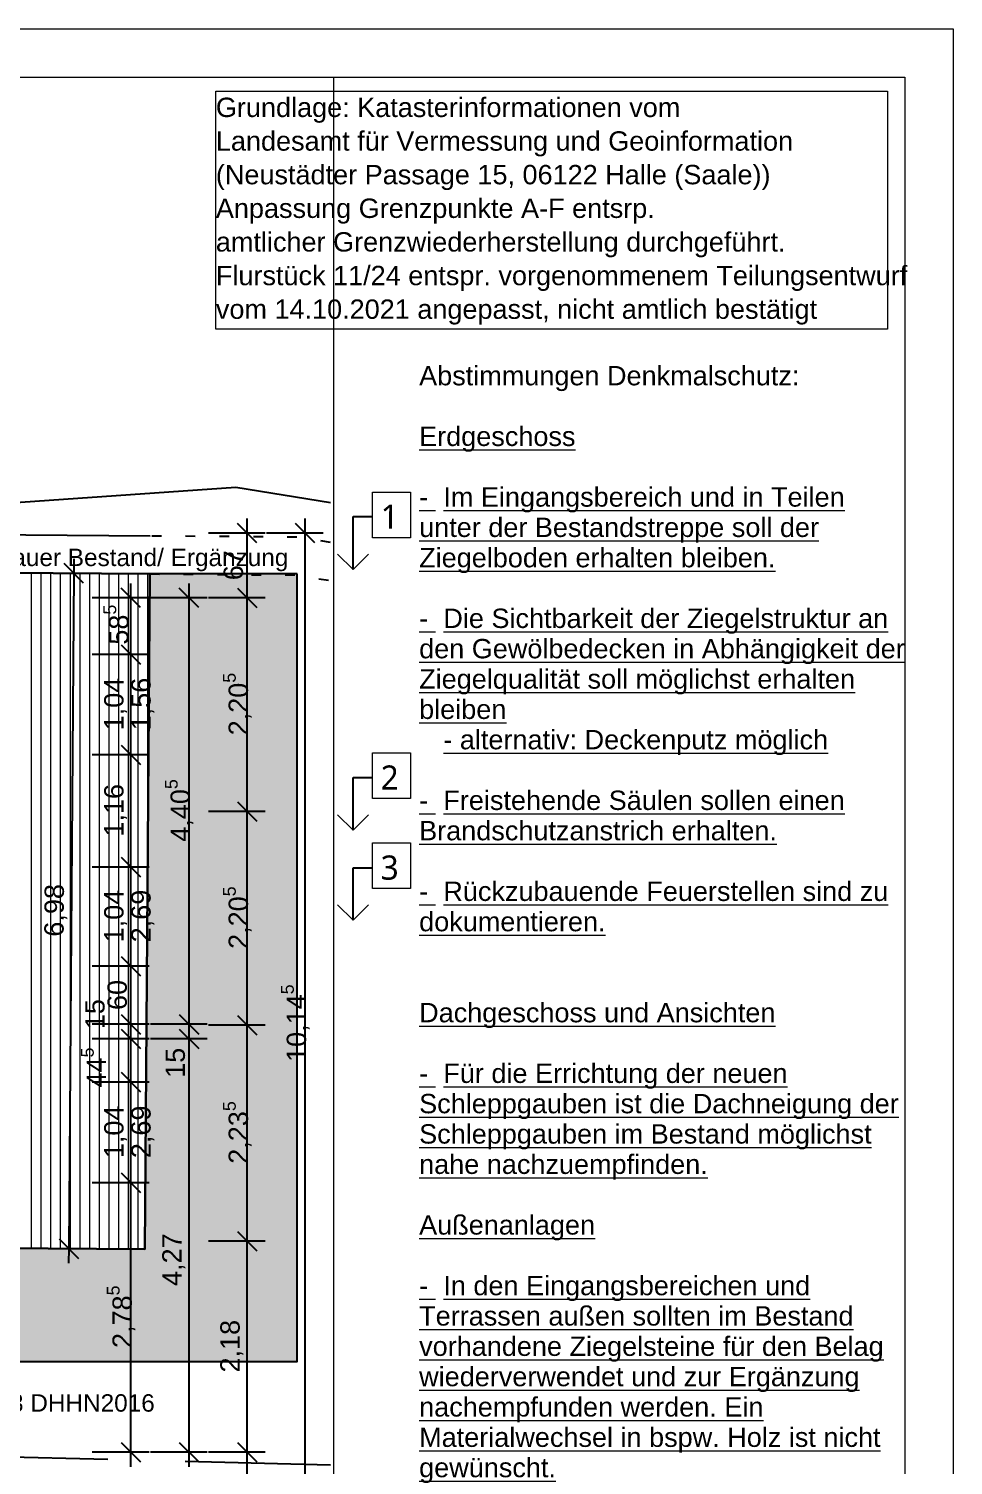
# Model space of a CAD drawing. Header units: centimetres. Extents: x 0 to 44.8, y 0 to 29.7.
# Drawn here: x 32.45 to 42, y 14.86 to 29.7 of the extents above; entities that cross this region are included whole.
import ezdxf
from ezdxf.xclip import XClip

# ---------------------------------------------------------------- set-up
doc = ezdxf.new("R2010")
doc.units = ezdxf.units.CM
doc.header["$MEASUREMENT"] = 0
doc.header["$XCLIPFRAME"] = 0
for name, pattern in [('Punktlinie_ eng', [0.025, 0, -0.025]), ('Strichlinie_ eng', [0.23, 0.15, -0.08]), ('Strichlinie_ lang', [1.058333, 0.635, -0.423333])]:
    doc.linetypes.add(name, pattern=pattern)
for name, color, linetype in [('A-Bemaßung 1_100', 7, 'Continuous'), ('A-Etiketten', 7, 'Continuous'), ('A-Räume NEU.Neu', 7, 'Continuous'), ('A-Text', 7, 'Continuous'), ('A-Treppen', 7, 'Continuous'), ('A-Wand Aussen', 7, 'Continuous'), ('Ebene 510', 7, 'Continuous'), ('Ebene 805', 7, 'Continuous'), ('Layout-Plankopf.Layout', 7, 'Continuous'), ('Layout-Zeichnung.Layout', 7, 'Continuous'), ('Wand', 7, 'Continuous')]:
    doc.layers.add(name, color=color, linetype=linetype)
doc.styles.add('ERSTELLTER_STIL_3', font='')
doc.styles.add('ERSTELLTER_STIL_5', font='')
doc.styles.get('ERSTELLTER_STIL_3').set_extended_font_data('Arial')
doc.styles.get('ERSTELLTER_STIL_5').set_extended_font_data('Malgun Gothic Semilight')
doc.dimstyles.new('ERSTELLTER_STIL__1', dxfattribs={"dimtxt": 0.18, "dimasz": 0.304, "dimexe": 0.18, "dimexo": 0.0625, "dimgap": 0, "dimtad": 0, "dimtih": 1, "dimtoh": 1, "dimdec": 4, "dimzin": 0, "dimdsep": 46, "dimcen": 0.09, "dimadec": 0, "dimazin": 0, "dimtfac": 1, "dimtdec": 4, "dimtmove": 0, "dimatfit": 3, "dimldrblk": 'ARROWHEAD_8', "dimfxl": 1, "dimtolj": 1, "dimtzin": 0, "dimarcsym": 0})

# ---------------------------------------------------------------- blocks, each defined once
blk = doc.blocks.new('Planrahmen 25[1]', base_point=(42, 0))
at = {"layer": 'Layout-Plankopf.Layout', "color": 7, "linetype": 'Continuous', "lineweight": 13, "ltscale": 10}
for p, q in [((0, 29.7), (42, 29.7)), ((42, 29.7), (42, 0)), ((2, 29.2), (41.5, 29.2)), ((41.5, 29.2), (41.5, 0.5))]:
    blk.add_line(p, q, dxfattribs=at)
blk = doc.blocks.new('*X4')
at = {"layer": 'A-Räume NEU.Neu', "color": 33, "linetype": 'Continuous', "lineweight": 18, "ltscale": 10, "true_color": 0xa88f73}
for p, q in [((32.475, 24.075), (32.475, 24.027)), ((32.475, 24.075), (32.475, 24.027)), ((32.575, 24.074), (32.575, 24.027)), ((32.575, 24.074), (32.575, 24.027)), ((32.675, 24.074), (32.675, 24.027)), ((32.675, 24.074), (32.675, 24.027)), ((32.775, 24.073), (32.775, 24.027)), ((32.775, 24.073), (32.775, 24.027)), ((32.875, 24.072), (32.875, 24.027)), ((32.875, 24.072), (32.875, 24.027)), ((32.975, 24.072), (32.975, 24.027)), ((32.975, 24.072), (32.975, 24.027)), ((33.075, 24.071), (33.075, 24.027)), ((33.075, 24.071), (33.075, 24.027)), ((33.175, 24.07), (33.175, 24.027)), ((33.175, 24.07), (33.175, 24.027)), ((33.275, 24.069), (33.275, 24.027)), ((33.275, 24.069), (33.275, 24.027)), ((33.375, 24.069), (33.375, 24.027)), ((33.375, 24.069), (33.375, 24.027)), ((33.475, 24.068), (33.475, 24.027)), ((33.475, 24.068), (33.475, 24.027)), ((33.575, 24.067), (33.575, 24.027)), ((33.575, 24.067), (33.575, 24.027)), ((33.675, 24.066), (33.675, 24.027)), ((33.675, 24.066), (33.675, 24.027)), ((32.475, 24.027), (32.475, 23.777)), ((32.475, 24.027), (32.475, 23.777)), ((32.575, 24.027), (32.575, 23.777)), ((32.575, 24.027), (32.575, 23.777)), ((32.675, 24.027), (32.675, 23.777)), ((32.675, 24.027), (32.675, 23.777)), ((32.775, 24.027), (32.775, 23.777)), ((32.775, 24.027), (32.775, 23.777)), ((32.875, 24.027), (32.875, 23.777)), ((32.875, 24.027), (32.875, 23.777)), ((32.975, 24.027), (32.975, 23.777)), ((32.975, 24.027), (32.975, 23.777)), ((33.075, 24.027), (33.075, 23.777)), ((33.075, 24.027), (33.075, 23.777)), ((33.175, 24.027), (33.175, 23.777)), ((33.175, 24.027), (33.175, 23.777)), ((33.275, 24.027), (33.275, 23.777)), ((33.275, 24.027), (33.275, 23.777)), ((33.375, 24.027), (33.375, 23.777)), ((33.375, 24.027), (33.375, 23.777)), ((33.475, 24.027), (33.475, 23.777)), ((33.475, 24.027), (33.475, 23.777)), ((33.575, 24.027), (33.575, 23.777)), ((33.575, 24.027), (33.575, 23.777)), ((33.675, 24.027), (33.675, 23.777)), ((33.675, 24.027), (33.675, 23.777)), ((32.475, 23.777), (32.475, 23.527)), ((32.475, 23.777), (32.475, 23.527)), ((32.575, 23.777), (32.575, 23.527)), ((32.575, 23.777), (32.575, 23.527)), ((32.675, 23.777), (32.675, 23.527)), ((32.675, 23.777), (32.675, 23.527)), ((32.775, 23.777), (32.775, 23.527)), ((32.775, 23.777), (32.775, 23.527)), ((32.875, 23.777), (32.875, 23.527)), ((32.875, 23.777), (32.875, 23.527)), ((32.975, 23.777), (32.975, 23.527)), ((32.975, 23.777), (32.975, 23.527)), ((33.075, 23.777), (33.075, 23.527)), ((33.075, 23.777), (33.075, 23.527)), ((33.175, 23.777), (33.175, 23.527)), ((33.175, 23.777), (33.175, 23.527)), ((33.275, 23.777), (33.275, 23.527)), ((33.275, 23.777), (33.275, 23.527)), ((33.375, 23.777), (33.375, 23.527)), ((33.375, 23.777), (33.375, 23.527)), ((33.475, 23.777), (33.475, 23.527)), ((33.475, 23.777), (33.475, 23.527)), ((33.575, 23.777), (33.575, 23.527)), ((33.575, 23.777), (33.575, 23.527)), ((33.675, 23.777), (33.675, 23.527)), ((33.675, 23.777), (33.675, 23.527)), ((32.475, 23.527), (32.475, 23.277)), ((32.475, 23.527), (32.475, 23.277)), ((32.575, 23.527), (32.575, 23.277)), ((32.575, 23.527), (32.575, 23.277)), ((32.675, 23.527), (32.675, 23.277)), ((32.675, 23.527), (32.675, 23.277)), ((32.775, 23.527), (32.775, 23.277)), ((32.775, 23.527), (32.775, 23.277)), ((32.875, 23.527), (32.875, 23.277)), ((32.875, 23.527), (32.875, 23.277)), ((32.975, 23.527), (32.975, 23.277)), ((32.975, 23.527), (32.975, 23.277)), ((33.075, 23.527), (33.075, 23.277)), ((33.075, 23.527), (33.075, 23.277)), ((33.175, 23.527), (33.175, 23.277)), ((33.175, 23.527), (33.175, 23.277)), ((33.275, 23.527), (33.275, 23.277)), ((33.275, 23.527), (33.275, 23.277)), ((33.375, 23.527), (33.375, 23.277)), ((33.375, 23.527), (33.375, 23.277)), ((33.475, 23.527), (33.475, 23.277)), ((33.475, 23.527), (33.475, 23.277)), ((33.575, 23.527), (33.575, 23.277)), ((33.575, 23.527), (33.575, 23.277)), ((33.675, 23.527), (33.675, 23.277)), ((33.675, 23.527), (33.675, 23.277)), ((32.475, 23.277), (32.475, 23.027)), ((32.475, 23.277), (32.475, 23.027)), ((32.575, 23.277), (32.575, 23.027)), ((32.575, 23.277), (32.575, 23.027)), ((32.675, 23.277), (32.675, 23.027)), ((32.675, 23.277), (32.675, 23.027)), ((32.775, 23.277), (32.775, 23.027)), ((32.775, 23.277), (32.775, 23.027)), ((32.875, 23.277), (32.875, 23.027)), ((32.875, 23.277), (32.875, 23.027)), ((32.975, 23.277), (32.975, 23.027)), ((32.975, 23.277), (32.975, 23.027)), ((33.075, 23.277), (33.075, 23.027)), ((33.075, 23.277), (33.075, 23.027)), ((33.175, 23.277), (33.175, 23.027)), ((33.175, 23.277), (33.175, 23.027)), ((33.275, 23.277), (33.275, 23.027)), ((33.275, 23.277), (33.275, 23.027)), ((33.375, 23.277), (33.375, 23.027)), ((33.375, 23.277), (33.375, 23.027)), ((33.475, 23.277), (33.475, 23.027)), ((33.475, 23.277), (33.475, 23.027)), ((33.575, 23.277), (33.575, 23.027)), ((33.575, 23.277), (33.575, 23.027)), ((33.675, 23.277), (33.675, 23.027)), ((33.675, 23.277), (33.675, 23.027)), ((32.475, 23.027), (32.475, 22.777)), ((32.475, 23.027), (32.475, 22.777)), ((32.575, 23.027), (32.575, 22.777)), ((32.575, 23.027), (32.575, 22.777)), ((32.675, 23.027), (32.675, 22.777)), ((32.675, 23.027), (32.675, 22.777)), ((32.775, 23.027), (32.775, 22.777)), ((32.775, 23.027), (32.775, 22.777)), ((32.875, 23.027), (32.875, 22.777)), ((32.875, 23.027), (32.875, 22.777)), ((32.975, 23.027), (32.975, 22.777)), ((32.975, 23.027), (32.975, 22.777)), ((33.075, 23.027), (33.075, 22.777)), ((33.075, 23.027), (33.075, 22.777)), ((33.175, 23.027), (33.175, 22.777)), ((33.175, 23.027), (33.175, 22.777)), ((33.275, 23.027), (33.275, 22.777)), ((33.275, 23.027), (33.275, 22.777)), ((33.375, 23.027), (33.375, 22.777)), ((33.375, 23.027), (33.375, 22.777)), ((33.475, 23.027), (33.475, 22.777)), ((33.475, 23.027), (33.475, 22.777)), ((33.575, 23.027), (33.575, 22.777)), ((33.575, 23.027), (33.575, 22.777)), ((33.675, 23.027), (33.675, 22.777)), ((33.675, 23.027), (33.675, 22.777)), ((32.475, 22.777), (32.475, 22.527)), ((32.475, 22.777), (32.475, 22.527)), ((32.575, 22.777), (32.575, 22.527)), ((32.575, 22.777), (32.575, 22.527)), ((32.675, 22.777), (32.675, 22.527)), ((32.675, 22.777), (32.675, 22.527)), ((32.775, 22.777), (32.775, 22.527)), ((32.775, 22.777), (32.775, 22.527)), ((32.875, 22.777), (32.875, 22.527)), ((32.875, 22.777), (32.875, 22.527)), ((32.975, 22.777), (32.975, 22.527)), ((32.975, 22.777), (32.975, 22.527)), ((33.075, 22.777), (33.075, 22.527)), ((33.075, 22.777), (33.075, 22.527)), ((33.175, 22.777), (33.175, 22.527)), ((33.175, 22.777), (33.175, 22.527)), ((33.275, 22.777), (33.275, 22.527)), ((33.275, 22.777), (33.275, 22.527)), ((33.375, 22.777), (33.375, 22.527)), ((33.375, 22.777), (33.375, 22.527)), ((33.475, 22.777), (33.475, 22.527)), ((33.475, 22.777), (33.475, 22.527)), ((33.575, 22.777), (33.575, 22.527)), ((33.575, 22.777), (33.575, 22.527)), ((33.675, 22.777), (33.675, 22.527)), ((33.675, 22.777), (33.675, 22.527)), ((32.475, 22.527), (32.475, 22.277)), ((32.475, 22.527), (32.475, 22.277)), ((32.575, 22.527), (32.575, 22.277)), ((32.575, 22.527), (32.575, 22.277)), ((32.675, 22.527), (32.675, 22.277)), ((32.675, 22.527), (32.675, 22.277)), ((32.775, 22.527), (32.775, 22.277)), ((32.775, 22.527), (32.775, 22.277)), ((32.875, 22.527), (32.875, 22.277)), ((32.875, 22.527), (32.875, 22.277)), ((32.975, 22.527), (32.975, 22.277)), ((32.975, 22.527), (32.975, 22.277)), ((33.075, 22.527), (33.075, 22.277)), ((33.075, 22.527), (33.075, 22.277)), ((33.175, 22.527), (33.175, 22.277)), ((33.175, 22.527), (33.175, 22.277)), ((33.275, 22.527), (33.275, 22.277)), ((33.275, 22.527), (33.275, 22.277)), ((33.375, 22.527), (33.375, 22.277)), ((33.375, 22.527), (33.375, 22.277)), ((33.475, 22.527), (33.475, 22.277)), ((33.475, 22.527), (33.475, 22.277)), ((33.575, 22.527), (33.575, 22.277)), ((33.575, 22.527), (33.575, 22.277)), ((33.675, 22.527), (33.675, 22.277)), ((33.675, 22.527), (33.675, 22.277)), ((32.475, 22.277), (32.475, 22.027)), ((32.475, 22.277), (32.475, 22.027)), ((32.575, 22.277), (32.575, 22.027)), ((32.575, 22.277), (32.575, 22.027)), ((32.675, 22.277), (32.675, 22.027)), ((32.675, 22.277), (32.675, 22.027)), ((32.775, 22.277), (32.775, 22.027)), ((32.775, 22.277), (32.775, 22.027)), ((32.875, 22.277), (32.875, 22.027)), ((32.875, 22.277), (32.875, 22.027)), ((32.975, 22.277), (32.975, 22.027)), ((32.975, 22.277), (32.975, 22.027)), ((33.075, 22.277), (33.075, 22.027)), ((33.075, 22.277), (33.075, 22.027)), ((33.175, 22.277), (33.175, 22.027)), ((33.175, 22.277), (33.175, 22.027)), ((33.275, 22.277), (33.275, 22.027)), ((33.275, 22.277), (33.275, 22.027)), ((33.375, 22.277), (33.375, 22.027)), ((33.375, 22.277), (33.375, 22.027)), ((33.475, 22.277), (33.475, 22.027)), ((33.475, 22.277), (33.475, 22.027)), ((33.575, 22.277), (33.575, 22.027)), ((33.575, 22.277), (33.575, 22.027)), ((33.675, 22.277), (33.675, 22.027)), ((33.675, 22.277), (33.675, 22.027)), ((32.475, 22.027), (32.475, 21.777)), ((32.475, 22.027), (32.475, 21.777)), ((32.575, 22.027), (32.575, 21.777)), ((32.575, 22.027), (32.575, 21.777)), ((32.675, 22.027), (32.675, 21.777)), ((32.675, 22.027), (32.675, 21.777)), ((32.775, 22.027), (32.775, 21.777)), ((32.775, 22.027), (32.775, 21.777)), ((32.875, 22.027), (32.875, 21.777)), ((32.875, 22.027), (32.875, 21.777)), ((32.975, 22.027), (32.975, 21.777)), ((32.975, 22.027), (32.975, 21.777)), ((33.075, 22.027), (33.075, 21.777)), ((33.075, 22.027), (33.075, 21.777)), ((33.175, 22.027), (33.175, 21.777)), ((33.175, 22.027), (33.175, 21.777)), ((33.275, 22.027), (33.275, 21.777)), ((33.275, 22.027), (33.275, 21.777)), ((33.375, 22.027), (33.375, 21.777)), ((33.375, 22.027), (33.375, 21.777)), ((33.475, 22.027), (33.475, 21.777)), ((33.475, 22.027), (33.475, 21.777)), ((33.575, 22.027), (33.575, 21.777)), ((33.575, 22.027), (33.575, 21.777)), ((33.675, 22.027), (33.675, 21.777)), ((33.675, 22.027), (33.675, 21.777)), ((32.475, 21.777), (32.475, 21.527)), ((32.475, 21.777), (32.475, 21.527)), ((32.575, 21.777), (32.575, 21.527)), ((32.575, 21.777), (32.575, 21.527)), ((32.675, 21.777), (32.675, 21.527)), ((32.675, 21.777), (32.675, 21.527)), ((32.775, 21.777), (32.775, 21.527)), ((32.775, 21.777), (32.775, 21.527)), ((32.875, 21.777), (32.875, 21.527)), ((32.875, 21.777), (32.875, 21.527)), ((32.975, 21.777), (32.975, 21.527)), ((32.975, 21.777), (32.975, 21.527)), ((33.075, 21.777), (33.075, 21.527)), ((33.075, 21.777), (33.075, 21.527)), ((33.175, 21.777), (33.175, 21.527)), ((33.175, 21.777), (33.175, 21.527)), ((33.275, 21.777), (33.275, 21.527)), ((33.275, 21.777), (33.275, 21.527)), ((33.375, 21.777), (33.375, 21.527)), ((33.375, 21.777), (33.375, 21.527)), ((33.475, 21.777), (33.475, 21.527)), ((33.475, 21.777), (33.475, 21.527)), ((33.575, 21.777), (33.575, 21.527)), ((33.575, 21.777), (33.575, 21.527)), ((33.675, 21.777), (33.675, 21.527)), ((33.675, 21.777), (33.675, 21.527)), ((32.475, 21.527), (32.475, 21.277)), ((32.475, 21.527), (32.475, 21.277)), ((32.575, 21.527), (32.575, 21.277)), ((32.575, 21.527), (32.575, 21.277)), ((32.675, 21.527), (32.675, 21.277)), ((32.675, 21.527), (32.675, 21.277)), ((32.775, 21.527), (32.775, 21.277)), ((32.775, 21.527), (32.775, 21.277)), ((32.875, 21.527), (32.875, 21.277)), ((32.875, 21.527), (32.875, 21.277)), ((32.975, 21.527), (32.975, 21.277)), ((32.975, 21.527), (32.975, 21.277)), ((33.075, 21.527), (33.075, 21.277)), ((33.075, 21.527), (33.075, 21.277)), ((33.175, 21.527), (33.175, 21.277)), ((33.175, 21.527), (33.175, 21.277)), ((33.275, 21.527), (33.275, 21.277)), ((33.275, 21.527), (33.275, 21.277)), ((33.375, 21.527), (33.375, 21.277)), ((33.375, 21.527), (33.375, 21.277)), ((33.475, 21.527), (33.475, 21.277)), ((33.475, 21.527), (33.475, 21.277)), ((33.575, 21.527), (33.575, 21.277)), ((33.575, 21.527), (33.575, 21.277)), ((33.675, 21.527), (33.675, 21.277)), ((33.675, 21.527), (33.675, 21.277)), ((32.475, 21.277), (32.475, 21.027)), ((32.475, 21.277), (32.475, 21.027)), ((32.575, 21.277), (32.575, 21.027)), ((32.575, 21.277), (32.575, 21.027)), ((32.675, 21.277), (32.675, 21.027)), ((32.675, 21.277), (32.675, 21.027)), ((32.775, 21.277), (32.775, 21.027)), ((32.775, 21.277), (32.775, 21.027)), ((32.875, 21.277), (32.875, 21.027)), ((32.875, 21.277), (32.875, 21.027)), ((32.975, 21.277), (32.975, 21.027)), ((32.975, 21.277), (32.975, 21.027)), ((33.075, 21.277), (33.075, 21.027)), ((33.075, 21.277), (33.075, 21.027)), ((33.175, 21.277), (33.175, 21.027)), ((33.175, 21.277), (33.175, 21.027)), ((33.275, 21.277), (33.275, 21.027)), ((33.275, 21.277), (33.275, 21.027)), ((33.375, 21.277), (33.375, 21.027)), ((33.375, 21.277), (33.375, 21.027)), ((33.475, 21.277), (33.475, 21.027)), ((33.475, 21.277), (33.475, 21.027)), ((33.575, 21.277), (33.575, 21.027)), ((33.575, 21.277), (33.575, 21.027)), ((33.675, 21.277), (33.675, 21.027)), ((33.675, 21.277), (33.675, 21.027)), ((32.475, 21.027), (32.475, 20.777)), ((32.475, 21.027), (32.475, 20.777)), ((32.575, 21.027), (32.575, 20.777)), ((32.575, 21.027), (32.575, 20.777)), ((32.675, 21.027), (32.675, 20.777)), ((32.675, 21.027), (32.675, 20.777)), ((32.775, 21.027), (32.775, 20.777)), ((32.775, 21.027), (32.775, 20.777)), ((32.875, 21.027), (32.875, 20.777)), ((32.875, 21.027), (32.875, 20.777)), ((32.975, 21.027), (32.975, 20.777)), ((32.975, 21.027), (32.975, 20.777)), ((33.075, 21.027), (33.075, 20.777)), ((33.075, 21.027), (33.075, 20.777)), ((33.175, 21.027), (33.175, 20.777)), ((33.175, 21.027), (33.175, 20.777)), ((33.275, 21.027), (33.275, 20.777)), ((33.275, 21.027), (33.275, 20.777)), ((33.375, 21.027), (33.375, 20.777)), ((33.375, 21.027), (33.375, 20.777)), ((33.475, 21.027), (33.475, 20.777)), ((33.475, 21.027), (33.475, 20.777)), ((33.575, 21.027), (33.575, 20.777)), ((33.575, 21.027), (33.575, 20.777)), ((33.675, 21.027), (33.675, 20.777)), ((33.675, 21.027), (33.675, 20.777)), ((32.475, 20.777), (32.475, 20.527)), ((32.475, 20.777), (32.475, 20.527)), ((32.575, 20.777), (32.575, 20.527)), ((32.575, 20.777), (32.575, 20.527)), ((32.675, 20.777), (32.675, 20.527)), ((32.675, 20.777), (32.675, 20.527)), ((32.775, 20.777), (32.775, 20.527)), ((32.775, 20.777), (32.775, 20.527)), ((32.875, 20.777), (32.875, 20.527)), ((32.875, 20.777), (32.875, 20.527)), ((32.975, 20.777), (32.975, 20.527)), ((32.975, 20.777), (32.975, 20.527)), ((33.075, 20.777), (33.075, 20.527)), ((33.075, 20.777), (33.075, 20.527)), ((33.175, 20.777), (33.175, 20.527)), ((33.175, 20.777), (33.175, 20.527)), ((33.275, 20.777), (33.275, 20.527)), ((33.275, 20.777), (33.275, 20.527)), ((33.375, 20.777), (33.375, 20.527)), ((33.375, 20.777), (33.375, 20.527)), ((33.475, 20.777), (33.475, 20.527)), ((33.475, 20.777), (33.475, 20.527)), ((33.575, 20.777), (33.575, 20.527)), ((33.575, 20.777), (33.575, 20.527)), ((33.675, 20.777), (33.675, 20.772)), ((33.675, 20.777), (33.675, 20.772)), ((32.475, 20.527), (32.475, 20.277)), ((32.475, 20.527), (32.475, 20.277)), ((32.575, 20.527), (32.575, 20.277)), ((32.575, 20.527), (32.575, 20.277)), ((32.675, 20.527), (32.675, 20.277)), ((32.675, 20.527), (32.675, 20.277)), ((32.775, 20.527), (32.775, 20.277)), ((32.775, 20.527), (32.775, 20.277)), ((32.875, 20.527), (32.875, 20.277)), ((32.875, 20.527), (32.875, 20.277)), ((32.975, 20.527), (32.975, 20.277)), ((32.975, 20.527), (32.975, 20.277)), ((33.075, 20.527), (33.075, 20.277)), ((33.075, 20.527), (33.075, 20.277)), ((33.175, 20.527), (33.175, 20.277)), ((33.175, 20.527), (33.175, 20.277)), ((33.275, 20.527), (33.275, 20.277)), ((33.275, 20.527), (33.275, 20.277)), ((33.375, 20.527), (33.375, 20.277)), ((33.375, 20.527), (33.375, 20.277)), ((33.475, 20.527), (33.475, 20.277)), ((33.475, 20.527), (33.475, 20.277)), ((33.575, 20.527), (33.575, 20.277)), ((33.575, 20.527), (33.575, 20.277)), ((32.475, 20.277), (32.475, 20.027)), ((32.475, 20.277), (32.475, 20.027)), ((32.575, 20.277), (32.575, 20.027)), ((32.575, 20.277), (32.575, 20.027)), ((32.675, 20.277), (32.675, 20.027)), ((32.675, 20.277), (32.675, 20.027)), ((32.775, 20.277), (32.775, 20.027)), ((32.775, 20.277), (32.775, 20.027)), ((32.875, 20.277), (32.875, 20.027)), ((32.875, 20.277), (32.875, 20.027)), ((32.975, 20.277), (32.975, 20.027)), ((32.975, 20.277), (32.975, 20.027)), ((33.075, 20.277), (33.075, 20.027)), ((33.075, 20.277), (33.075, 20.027)), ((33.175, 20.277), (33.175, 20.027)), ((33.175, 20.277), (33.175, 20.027)), ((33.275, 20.277), (33.275, 20.027)), ((33.275, 20.277), (33.275, 20.027)), ((33.375, 20.277), (33.375, 20.027)), ((33.375, 20.277), (33.375, 20.027)), ((33.475, 20.277), (33.475, 20.027)), ((33.475, 20.277), (33.475, 20.027)), ((33.575, 20.277), (33.575, 20.027)), ((33.575, 20.277), (33.575, 20.027)), ((32.475, 20.027), (32.475, 19.777)), ((32.475, 20.027), (32.475, 19.777)), ((32.575, 20.027), (32.575, 19.777)), ((32.575, 20.027), (32.575, 19.777)), ((32.675, 20.027), (32.675, 19.777)), ((32.675, 20.027), (32.675, 19.777)), ((32.775, 20.027), (32.775, 19.777)), ((32.775, 20.027), (32.775, 19.777)), ((32.875, 20.027), (32.875, 19.777)), ((32.875, 20.027), (32.875, 19.777)), ((32.975, 20.027), (32.975, 19.777)), ((32.975, 20.027), (32.975, 19.777)), ((33.075, 20.027), (33.075, 19.777)), ((33.075, 20.027), (33.075, 19.777)), ((33.175, 20.027), (33.175, 19.777)), ((33.175, 20.027), (33.175, 19.777)), ((33.275, 20.027), (33.275, 19.777)), ((33.275, 20.027), (33.275, 19.777)), ((33.375, 20.027), (33.375, 19.777)), ((33.375, 20.027), (33.375, 19.777)), ((33.475, 20.027), (33.475, 19.777)), ((33.475, 20.027), (33.475, 19.777)), ((33.575, 20.027), (33.575, 19.777)), ((33.575, 20.027), (33.575, 19.777)), ((32.475, 19.777), (32.475, 19.527)), ((32.475, 19.777), (32.475, 19.527)), ((32.575, 19.777), (32.575, 19.527)), ((32.575, 19.777), (32.575, 19.527)), ((32.675, 19.777), (32.675, 19.527)), ((32.675, 19.777), (32.675, 19.527)), ((32.775, 19.777), (32.775, 19.527)), ((32.775, 19.777), (32.775, 19.527)), ((32.875, 19.777), (32.875, 19.527)), ((32.875, 19.777), (32.875, 19.527)), ((32.975, 19.777), (32.975, 19.527)), ((32.975, 19.777), (32.975, 19.527)), ((33.075, 19.777), (33.075, 19.527)), ((33.075, 19.777), (33.075, 19.527)), ((33.175, 19.777), (33.175, 19.527)), ((33.175, 19.777), (33.175, 19.527)), ((33.275, 19.777), (33.275, 19.527)), ((33.275, 19.777), (33.275, 19.527)), ((33.375, 19.777), (33.375, 19.527)), ((33.375, 19.777), (33.375, 19.527)), ((33.475, 19.777), (33.475, 19.527)), ((33.475, 19.777), (33.475, 19.527)), ((33.575, 19.777), (33.575, 19.527)), ((33.575, 19.777), (33.575, 19.527)), ((32.475, 19.527), (32.475, 19.277)), ((32.475, 19.527), (32.475, 19.277)), ((32.575, 19.527), (32.575, 19.277)), ((32.575, 19.527), (32.575, 19.277)), ((32.675, 19.527), (32.675, 19.277)), ((32.675, 19.527), (32.675, 19.277)), ((32.775, 19.527), (32.775, 19.277)), ((32.775, 19.527), (32.775, 19.277)), ((32.875, 19.527), (32.875, 19.277)), ((32.875, 19.527), (32.875, 19.277)), ((32.975, 19.527), (32.975, 19.277)), ((32.975, 19.527), (32.975, 19.277)), ((33.075, 19.527), (33.075, 19.277)), ((33.075, 19.527), (33.075, 19.277)), ((33.175, 19.527), (33.175, 19.277)), ((33.175, 19.527), (33.175, 19.277)), ((33.275, 19.527), (33.275, 19.277)), ((33.275, 19.527), (33.275, 19.277)), ((33.375, 19.527), (33.375, 19.277)), ((33.375, 19.527), (33.375, 19.277)), ((33.475, 19.527), (33.475, 19.277)), ((33.475, 19.527), (33.475, 19.277)), ((33.575, 19.527), (33.575, 19.277)), ((33.575, 19.527), (33.575, 19.277)), ((32.475, 19.277), (32.475, 19.027)), ((32.475, 19.277), (32.475, 19.027)), ((32.575, 19.277), (32.575, 19.027)), ((32.575, 19.277), (32.575, 19.027)), ((32.675, 19.277), (32.675, 19.027)), ((32.675, 19.277), (32.675, 19.027)), ((32.775, 19.277), (32.775, 19.027)), ((32.775, 19.277), (32.775, 19.027)), ((32.875, 19.277), (32.875, 19.027)), ((32.875, 19.277), (32.875, 19.027)), ((32.975, 19.277), (32.975, 19.027)), ((32.975, 19.277), (32.975, 19.027)), ((33.075, 19.277), (33.075, 19.027)), ((33.075, 19.277), (33.075, 19.027)), ((33.175, 19.277), (33.175, 19.027)), ((33.175, 19.277), (33.175, 19.027)), ((33.275, 19.277), (33.275, 19.027)), ((33.275, 19.277), (33.275, 19.027)), ((33.375, 19.277), (33.375, 19.027)), ((33.375, 19.277), (33.375, 19.027)), ((33.475, 19.277), (33.475, 19.027)), ((33.475, 19.277), (33.475, 19.027)), ((33.575, 19.277), (33.575, 19.027)), ((33.575, 19.277), (33.575, 19.027)), ((32.475, 19.027), (32.475, 18.777)), ((32.475, 19.027), (32.475, 18.777)), ((32.575, 19.027), (32.575, 18.777)), ((32.575, 19.027), (32.575, 18.777)), ((32.675, 19.027), (32.675, 18.777)), ((32.675, 19.027), (32.675, 18.777)), ((32.775, 19.027), (32.775, 18.777)), ((32.775, 19.027), (32.775, 18.777)), ((32.875, 19.027), (32.875, 18.777)), ((32.875, 19.027), (32.875, 18.777)), ((32.975, 19.027), (32.975, 18.777)), ((32.975, 19.027), (32.975, 18.777)), ((33.075, 19.027), (33.075, 18.777)), ((33.075, 19.027), (33.075, 18.777)), ((33.175, 19.027), (33.175, 18.777)), ((33.175, 19.027), (33.175, 18.777)), ((33.275, 19.027), (33.275, 18.777)), ((33.275, 19.027), (33.275, 18.777)), ((33.375, 19.027), (33.375, 18.777)), ((33.375, 19.027), (33.375, 18.777)), ((33.475, 19.027), (33.475, 18.777)), ((33.475, 19.027), (33.475, 18.777)), ((33.575, 19.027), (33.575, 18.777)), ((33.575, 19.027), (33.575, 18.777)), ((32.475, 18.777), (32.475, 18.527)), ((32.475, 18.777), (32.475, 18.527)), ((32.575, 18.777), (32.575, 18.527)), ((32.575, 18.777), (32.575, 18.527)), ((32.675, 18.777), (32.675, 18.527)), ((32.675, 18.777), (32.675, 18.527)), ((32.775, 18.777), (32.775, 18.527)), ((32.775, 18.777), (32.775, 18.527)), ((32.875, 18.777), (32.875, 18.527)), ((32.875, 18.777), (32.875, 18.527)), ((32.975, 18.777), (32.975, 18.527)), ((32.975, 18.777), (32.975, 18.527)), ((33.075, 18.777), (33.075, 18.527)), ((33.075, 18.777), (33.075, 18.527)), ((33.175, 18.777), (33.175, 18.527)), ((33.175, 18.777), (33.175, 18.527)), ((33.275, 18.777), (33.275, 18.527)), ((33.275, 18.777), (33.275, 18.527)), ((33.375, 18.777), (33.375, 18.527)), ((33.375, 18.777), (33.375, 18.527)), ((33.475, 18.777), (33.475, 18.527)), ((33.475, 18.777), (33.475, 18.527)), ((33.575, 18.777), (33.575, 18.527)), ((33.575, 18.777), (33.575, 18.527)), ((32.475, 18.527), (32.475, 18.277)), ((32.475, 18.527), (32.475, 18.277)), ((32.575, 18.527), (32.575, 18.277)), ((32.575, 18.527), (32.575, 18.277)), ((32.675, 18.527), (32.675, 18.277)), ((32.675, 18.527), (32.675, 18.277)), ((32.775, 18.527), (32.775, 18.277)), ((32.775, 18.527), (32.775, 18.277)), ((32.875, 18.527), (32.875, 18.277)), ((32.875, 18.527), (32.875, 18.277)), ((32.975, 18.527), (32.975, 18.277)), ((32.975, 18.527), (32.975, 18.277)), ((33.075, 18.527), (33.075, 18.277)), ((33.075, 18.527), (33.075, 18.277)), ((33.175, 18.527), (33.175, 18.277)), ((33.175, 18.527), (33.175, 18.277)), ((33.275, 18.527), (33.275, 18.277)), ((33.275, 18.527), (33.275, 18.277)), ((33.375, 18.527), (33.375, 18.277)), ((33.375, 18.527), (33.375, 18.277)), ((33.475, 18.527), (33.475, 18.277)), ((33.475, 18.527), (33.475, 18.277)), ((33.575, 18.527), (33.575, 18.277)), ((33.575, 18.527), (33.575, 18.277)), ((32.475, 18.277), (32.475, 18.027)), ((32.475, 18.277), (32.475, 18.027)), ((32.575, 18.277), (32.575, 18.027)), ((32.575, 18.277), (32.575, 18.027)), ((32.675, 18.277), (32.675, 18.027)), ((32.675, 18.277), (32.675, 18.027)), ((32.775, 18.277), (32.775, 18.027)), ((32.775, 18.277), (32.775, 18.027)), ((32.875, 18.277), (32.875, 18.027)), ((32.875, 18.277), (32.875, 18.027)), ((32.975, 18.277), (32.975, 18.027)), ((32.975, 18.277), (32.975, 18.027)), ((33.075, 18.277), (33.075, 18.027)), ((33.075, 18.277), (33.075, 18.027)), ((33.175, 18.277), (33.175, 18.027)), ((33.175, 18.277), (33.175, 18.027)), ((33.275, 18.277), (33.275, 18.027)), ((33.275, 18.277), (33.275, 18.027)), ((33.375, 18.277), (33.375, 18.027)), ((33.375, 18.277), (33.375, 18.027)), ((33.475, 18.277), (33.475, 18.027)), ((33.475, 18.277), (33.475, 18.027)), ((33.575, 18.277), (33.575, 18.027)), ((33.575, 18.277), (33.575, 18.027)), ((32.475, 18.027), (32.475, 17.777)), ((32.475, 18.027), (32.475, 17.777)), ((32.575, 18.027), (32.575, 17.777)), ((32.575, 18.027), (32.575, 17.777)), ((32.675, 18.027), (32.675, 17.777)), ((32.675, 18.027), (32.675, 17.777)), ((32.775, 18.027), (32.775, 17.777)), ((32.775, 18.027), (32.775, 17.777)), ((32.875, 18.027), (32.875, 17.777)), ((32.875, 18.027), (32.875, 17.777)), ((32.975, 18.027), (32.975, 17.777)), ((32.975, 18.027), (32.975, 17.777)), ((33.075, 18.027), (33.075, 17.777)), ((33.075, 18.027), (33.075, 17.777)), ((33.175, 18.027), (33.175, 17.777)), ((33.175, 18.027), (33.175, 17.777)), ((33.275, 18.027), (33.275, 17.777)), ((33.275, 18.027), (33.275, 17.777)), ((33.375, 18.027), (33.375, 17.777)), ((33.375, 18.027), (33.375, 17.777)), ((33.475, 18.027), (33.475, 17.777)), ((33.475, 18.027), (33.475, 17.777)), ((33.575, 18.027), (33.575, 17.777)), ((33.575, 18.027), (33.575, 17.777)), ((32.475, 17.777), (32.475, 17.527)), ((32.475, 17.777), (32.475, 17.527)), ((32.575, 17.777), (32.575, 17.527)), ((32.575, 17.777), (32.575, 17.527)), ((32.675, 17.777), (32.675, 17.527)), ((32.675, 17.777), (32.675, 17.527)), ((32.775, 17.777), (32.775, 17.527)), ((32.775, 17.777), (32.775, 17.527)), ((32.875, 17.777), (32.875, 17.527)), ((32.875, 17.777), (32.875, 17.527)), ((32.975, 17.777), (32.975, 17.527)), ((32.975, 17.777), (32.975, 17.527)), ((33.075, 17.777), (33.075, 17.527)), ((33.075, 17.777), (33.075, 17.527)), ((33.175, 17.777), (33.175, 17.527)), ((33.175, 17.777), (33.175, 17.527)), ((33.275, 17.777), (33.275, 17.527)), ((33.275, 17.777), (33.275, 17.527)), ((33.375, 17.777), (33.375, 17.527)), ((33.375, 17.777), (33.375, 17.527)), ((33.475, 17.777), (33.475, 17.527)), ((33.475, 17.777), (33.475, 17.527)), ((33.575, 17.777), (33.575, 17.527)), ((33.575, 17.777), (33.575, 17.527)), ((32.475, 17.527), (32.475, 17.277)), ((32.475, 17.527), (32.475, 17.277)), ((32.575, 17.527), (32.575, 17.277)), ((32.575, 17.527), (32.575, 17.277)), ((32.675, 17.527), (32.675, 17.277)), ((32.675, 17.527), (32.675, 17.277)), ((32.775, 17.527), (32.775, 17.277)), ((32.775, 17.527), (32.775, 17.277)), ((32.875, 17.527), (32.875, 17.277)), ((32.875, 17.527), (32.875, 17.277)), ((32.975, 17.527), (32.975, 17.277)), ((32.975, 17.527), (32.975, 17.277)), ((33.075, 17.527), (33.075, 17.277)), ((33.075, 17.527), (33.075, 17.277)), ((33.175, 17.527), (33.175, 17.277)), ((33.175, 17.527), (33.175, 17.277)), ((33.275, 17.527), (33.275, 17.277)), ((33.275, 17.527), (33.275, 17.277)), ((33.375, 17.527), (33.375, 17.277)), ((33.375, 17.527), (33.375, 17.277)), ((33.475, 17.527), (33.475, 17.277)), ((33.475, 17.527), (33.475, 17.277)), ((33.575, 17.527), (33.575, 17.277)), ((33.575, 17.527), (33.575, 17.277)), ((32.475, 17.277), (32.475, 17.097)), ((32.475, 17.277), (32.475, 17.097)), ((32.575, 17.277), (32.575, 17.097)), ((32.575, 17.277), (32.575, 17.097)), ((32.675, 17.277), (32.675, 17.096)), ((32.675, 17.277), (32.675, 17.096)), ((32.775, 17.277), (32.775, 17.095)), ((32.775, 17.277), (32.775, 17.095)), ((32.875, 17.277), (32.875, 17.094)), ((32.875, 17.277), (32.875, 17.094)), ((32.975, 17.277), (32.975, 17.094)), ((32.975, 17.277), (32.975, 17.094)), ((33.075, 17.277), (33.075, 17.093)), ((33.075, 17.277), (33.075, 17.093)), ((33.175, 17.277), (33.175, 17.092)), ((33.175, 17.277), (33.175, 17.092)), ((33.275, 17.277), (33.275, 17.091)), ((33.275, 17.277), (33.275, 17.091)), ((33.375, 17.277), (33.375, 17.091)), ((33.375, 17.277), (33.375, 17.091)), ((33.475, 17.277), (33.475, 17.09)), ((33.475, 17.277), (33.475, 17.09)), ((33.575, 17.277), (33.575, 17.089)), ((33.575, 17.277), (33.575, 17.089))]:
    blk.add_line(p, q, dxfattribs=at)
blk = doc.blocks.new('Zeichnung_2_1', base_point=(5.879, 14.235))
at = {"layer": 'A-Treppen', "linetype": 'Continuous', "lineweight": 0, "true_color": 0x2b3322}
blk.add_hatch(color=250, dxfattribs=at).paths.add_polyline_path([(35.223, 24.066), (33.699, 24.066), (33.648, 17.089), (30.648, 17.111), (30.639, 15.929), (35.223, 15.929)])
at = {"layer": 'A-Bemaßung 1_100', "color": 7, "linetype": 'Continuous', "lineweight": 25, "ltscale": 10}
for p, q in [((34.805, 24.388), (34.604, 24.588)), ((34.705, 24.488), (34.705, 24.638)), ((35.405, 24.388), (35.204, 24.588)), ((35.305, 24.488), (35.305, 24.638)), ((34.892, 24.488), (34.305, 24.488)), ((34.705, 23.818), (34.705, 24.488)), ((35.492, 24.488), (34.905, 24.488)), ((35.305, 14.342), (35.305, 24.488)), ((32.915, 24.222), (32.914, 24.072)), ((32.726, 24.073), (33.314, 24.069)), ((33.013, 23.971), (32.814, 24.173)), ((32.914, 24.072), (32.862, 17.094)), ((33.605, 23.718), (33.404, 23.918)), ((33.505, 23.818), (33.505, 23.968)), ((34.205, 23.718), (34.004, 23.918)), ((34.105, 23.818), (34.105, 23.968)), ((34.604, 23.918), (34.805, 23.718)), ((33.692, 23.818), (33.105, 23.818)), ((33.505, 23.234), (33.505, 23.818)), ((34.292, 23.818), (33.705, 23.818)), ((34.105, 19.412), (34.105, 23.818)), ((34.892, 23.818), (34.305, 23.818)), ((34.705, 21.611), (34.705, 23.818)), ((33.404, 23.334), (33.605, 23.134)), ((33.692, 23.234), (33.105, 23.234)), ((33.505, 22.198), (33.505, 23.234)), ((33.404, 22.298), (33.605, 22.098)), ((33.692, 22.198), (33.105, 22.198)), ((33.505, 21.037), (33.505, 22.198)), ((34.604, 21.711), (34.805, 21.511)), ((34.892, 21.611), (34.305, 21.611)), ((34.705, 19.404), (34.705, 21.611)), ((33.404, 21.138), (33.605, 20.937)), ((33.692, 21.037), (33.105, 21.037)), ((33.505, 20.012), (33.505, 21.037)), ((33.404, 20.112), (33.605, 19.912)), ((33.692, 20.012), (33.105, 20.012)), ((33.505, 19.412), (33.505, 20.012)), ((33.404, 19.512), (33.605, 19.312)), ((34.004, 19.512), (34.205, 19.312)), ((34.604, 19.504), (34.805, 19.304)), ((33.692, 19.412), (33.105, 19.412)), ((33.404, 19.362), (33.605, 19.162)), ((33.505, 19.262), (33.505, 19.412)), ((34.292, 19.412), (33.705, 19.412)), ((34.004, 19.362), (34.205, 19.162)), ((34.105, 19.262), (34.105, 19.412)), ((34.892, 19.404), (34.305, 19.404)), ((34.705, 17.171), (34.705, 19.404)), ((33.692, 19.262), (33.105, 19.262)), ((33.505, 18.815), (33.505, 19.262)), ((34.292, 19.262), (33.705, 19.262)), ((34.105, 14.99), (34.105, 19.262)), ((33.404, 18.916), (33.605, 18.715)), ((33.692, 18.815), (33.105, 18.815)), ((33.505, 17.775), (33.505, 18.815)), ((33.404, 17.876), (33.605, 17.675)), ((33.692, 17.775), (33.105, 17.775)), ((33.505, 14.99), (33.505, 17.775)), ((34.604, 17.271), (34.805, 17.071)), ((32.675, 17.096), (33.262, 17.091)), ((32.763, 17.195), (32.962, 16.993)), ((32.862, 17.094), (32.861, 16.944)), ((34.892, 17.171), (34.305, 17.171)), ((34.705, 14.99), (34.705, 17.171)), ((33.404, 15.09), (33.605, 14.89)), ((34.004, 15.09), (34.205, 14.89)), ((34.604, 15.09), (34.805, 14.89)), ((33.692, 14.99), (33.105, 14.99)), ((33.505, 14.84), (33.505, 14.99)), ((34.292, 14.99), (33.705, 14.99)), ((34.105, 14.84), (34.105, 14.99)), ((34.892, 14.99), (34.305, 14.99)), ((34.705, 14.342), (34.705, 14.99))]:
    blk.add_line(p, q, dxfattribs=at)
at = {"layer": 'A-Räume NEU.Neu', "color": 7, "linetype": 'Continuous', "lineweight": 25, "ltscale": 10, "flags": 128}
blk.add_lwpolyline([(30.648, 17.111), (33.648, 17.089), (33.699, 24.066), (30.7, 24.088)], close=True, dxfattribs=at)
at = {"layer": 'A-Treppen', "color": 7, "linetype": 'Continuous', "lineweight": 25, "ltscale": 10, "flags": 128}
blk.add_lwpolyline([(35.223, 24.066), (33.699, 24.066), (33.648, 17.089), (30.648, 17.111), (30.639, 15.929), (35.223, 15.929)], close=True, dxfattribs=at)
at = {"layer": 'A-Wand Aussen', "color": 7, "linetype": 'Continuous', "lineweight": 25, "ltscale": 10, "flags": 128}
blk.add_lwpolyline([(33.702, 24.458), (30.703, 24.481), (30.7, 24.088), (33.699, 24.066)], dxfattribs=at)
at = {"layer": 'Ebene 805', "color": 7, "linetype": 'Strichlinie_ eng', "lineweight": 25, "ltscale": 10, "flags": 128}
blk.add_lwpolyline([(35.565, 14.858), (30.632, 14.979), (30.628, 14.342), (29.606, 14.342), (29.531, 4.75)], dxfattribs=at)
at = {"layer": 'Layout-Zeichnung.Layout', "color": 7, "linetype": 'Strichlinie_ lang', "lineweight": 25, "ltscale": 10}
for p, q in [((30.759, 24.696), (34.588, 24.962)), ((34.588, 24.962), (35.565, 24.803))]:
    blk.add_line(p, q, dxfattribs=at)
at = {"layer": 'Wand', "color": 7, "linetype": 'Punktlinie_ eng', "lineweight": 25, "ltscale": 10, "flags": 128}
for points in [[(35.565, 24.39), (35.226, 24.447), (33.702, 24.458)], [(33.699, 24.066), (35.223, 24.055), (35.565, 23.997)]]:
    blk.add_lwpolyline(points, dxfattribs=at)
at = {"layer": 'A-Bemaßung 1_100', "color": 7, "linetype": 'Continuous', "lineweight": 13, "ltscale": 10}
blk.add_blockref('*X4', (0, 0), dxfattribs=at)
at = {"layer": 'A-Bemaßung 1_100', "color": 7, "linetype": 'Continuous', "lineweight": 25, "char_height": 0.2, "attachment_point": 7, "style": 'ERSTELLTER_STIL_3'}
for s, insert, width, rotation in [('\\A1;{\\pql;\\fArial|b0|i0|c0|p38;67}', (34.665, 24.001), 0.30354, 90), ('\\A1;{\\pql;\\fArial|b0|i0|c0|p38;1,04}', (33.465, 22.45), 0.53212, 90), ('\\A1;{\\pql;\\fArial|b0|i0|c0|p38;1,56}', (33.745, 22.45), 0.53212, 90), ('\\A1;{\\pql;\\fArial|b0|i0|c0|p38;1,16}', (33.465, 21.352), 0.53212, 90), ('\\A1;{\\pql;\\fArial|b0|i0|c0|p38;6,98}', (32.846, 20.317), 0.53212, 89.5804), ('\\A1;{\\pql;\\fArial|b0|i0|c0|p38;1,04}', (33.465, 20.259), 0.53212, 90), ('\\A1;{\\pql;\\fArial|b0|i0|c0|p38;2,69}', (33.745, 20.259), 0.53212, 90), ('\\A1;{\\pql;\\fArial|b0|i0|c0|p38;60}', (33.465, 19.56), 0.30354, 90), ('\\A1;{\\pql;\\fArial|b0|i0|c0|p38;15}', (33.235, 19.362), 0.30354, 90), ('\\A1;{\\pql;\\fArial|b0|i0|c0|p38;15}', (34.065, 18.859), 0.30354, 90), ('\\A1;{\\pql;\\fArial|b0|i0|c0|p38;1,04}', (33.465, 18.029), 0.53212, 90), ('\\A1;{\\pql;\\fArial|b0|i0|c0|p38;2,69}', (33.745, 18.029), 0.53212, 90), ('\\A1;{\\pql;\\fArial|b0|i0|c0|p38;4,27}', (34.065, 16.708), 0.53212, 90), ('\\A1;{\\pql;\\fArial|b0|i0|c0|p38;2,18}', (34.665, 15.814), 0.53212, 90)]:
    blk.add_mtext(s, dxfattribs=dict(at, insert=insert, width=width, rotation=rotation))
at = {"layer": 'A-Bemaßung 1_100', "color": 7, "linetype": 'Continuous', "lineweight": 25, "char_height": 0.2, "attachment_point": 7, "rotation": 90, "style": 'ERSTELLTER_STIL_3'}
for s, insert in [('\\A1;{\\pql;\\fArial|b0|i0|c0|p38;58\\fArial|b0|i0|c0|p38;\\A1{\\H.66x;\\S5^  ;}}', (33.537, 23.335)), ('\\A1;{\\pql;\\fArial|b0|i0|c0|p38;2,20\\fArial|b0|i0|c0|p38;\\A1{\\H.66x;\\S5^  ;}}', (34.772, 22.398)), ('\\A1;{\\pql;\\fArial|b0|i0|c0|p38;4,40\\fArial|b0|i0|c0|p38;\\A1{\\H.66x;\\S5^  ;}}', (34.172, 21.299)), ('\\A1;{\\pql;\\fArial|b0|i0|c0|p38;2,20\\fArial|b0|i0|c0|p38;\\A1{\\H.66x;\\S5^  ;}}', (34.772, 20.191)), ('\\A1;{\\pql;\\fArial|b0|i0|c0|p38;10,14\\fArial|b0|i0|c0|p38;\\A1{\\H.66x;\\S5^  ;}}', (35.372, 19.023)), ('\\A1;{\\pql;\\fArial|b0|i0|c0|p38;44\\fArial|b0|i0|c0|p38;\\A1{\\H.66x;\\S5^  ;}}', (33.305, 18.759)), ('\\A1;{\\pql;\\fArial|b0|i0|c0|p38;2,23\\fArial|b0|i0|c0|p38;\\A1{\\H.66x;\\S5^  ;}}', (34.772, 17.971)), ('\\A1;{\\pql;\\fArial|b0|i0|c0|p38;2,78\\fArial|b0|i0|c0|p38;\\A1{\\H.66x;\\S5^  ;}}', (33.572, 16.067))]:
    blk.add_mtext(s, dxfattribs=dict(at, insert=insert))
at = {"layer": 'A-Bemaßung 1_100', "color": 7, "linetype": 'Continuous', "lineweight": 25, "insert": (31.766, 15.376), "char_height": 0.18, "width": 1.94195, "attachment_point": 7, "style": 'ERSTELLTER_STIL_3'}
blk.add_mtext('\\A1;{\\pql;\\fArial|b0|i0|c0|p38;91,13 DHHN2016}', dxfattribs=at)
at = {"layer": 'A-Text', "color": 7, "linetype": 'Continuous', "lineweight": 25, "insert": (30.924, 24.093), "char_height": 0.18, "attachment_point": 7, "style": 'ERSTELLTER_STIL_3'}
blk.add_mtext('\\A1;{\\pql;\\fArial|b0|i0|c0|p38;Natursteinmauer Bestand\\fArial|b0|i0|c0|p38;/ Ergänzung}', dxfattribs=at)
blk = doc.blocks.new('ARROWHEAD_8')
at = {"color": 0, "linetype": 'Continuous', "lineweight": 0}
blk.add_line((0, 0), (-1, 0), dxfattribs=at)
at = {"color": 0, "linetype": 'Continuous', "lineweight": 0, "flags": 128}
blk.add_lwpolyline([(-0.525, 0.525), (0, 0), (-0.525, -0.525)], dxfattribs=at)

msp = doc.modelspace()

# ---------------------------------------------------------------- linework, layer by layer
at = {"layer": 'A-Etiketten', "color": 1, "linetype": 'Continuous', "lineweight": 18, "true_color": 0xf50000, "flags": 128}
for points in [[(36, 24.911), (36.393, 24.911), (36.393, 24.44), (36, 24.44)], [(36, 22.216), (36.393, 22.216), (36.393, 21.745), (36, 21.745)], [(36, 21.286), (36.393, 21.286), (36.393, 20.815), (36, 20.815)]]:
    msp.add_lwpolyline(points, close=True, dxfattribs=at)
at = {"layer": 'Ebene 510', "color": 7, "linetype": 'Continuous', "lineweight": 13, "flags": 128}
msp.add_lwpolyline([(34.382, 29.054), (41.321, 29.054), (41.321, 26.594), (34.382, 26.594)], close=True, dxfattribs=at)
at = {"layer": 'Layout-Plankopf.Layout', "color": 7, "linetype": 'Continuous', "lineweight": 13, "ltscale": 10}
msp.add_line((35.6, 12.997), (35.6, 29.2), dxfattribs=at)

# ---------------------------------------------------------------- block references
at = {"layer": 'Layout-Plankopf.Layout', "color": 7, "linetype": 'Continuous', "lineweight": 18, "ltscale": 10}
msp.add_blockref('Planrahmen 25[1]', (42, 0), dxfattribs=at)
at = {"layer": 'Layout-Zeichnung.Layout', "color": 7, "linetype": 'Continuous', "lineweight": 13, "ltscale": 10}
ref = msp.add_blockref('Zeichnung_2_1', (5.879, 14.235), dxfattribs=at)
XClip(ref).set_block_clipping_path([(2.0947370422, 4.75), (31.8677575381, 4.75), (31.8677575381, 14.1746023922), (35.5648185099, 14.1746023922), (35.5648185099, 28.9012013627), (2.0947370422, 28.9012013627)])

# ---------------------------------------------------------------- texts
at = {"layer": 'A-Etiketten', "color": 7, "linetype": 'Continuous', "lineweight": 13, "char_height": 0.25, "attachment_point": 4, "style": 'ERSTELLTER_STIL_5'}
for s, insert in [('\\A1;{\\pql;\\fMalgun Gothic Semilight|b0|i0|c0|p34; \\fMalgun Gothic Semilight|b0|i0|c0|p34;1\\fMalgun Gothic Semilight|b0|i0|c0|p34; }', (36, 24.658)), ('\\A1;{\\pql;\\fMalgun Gothic Semilight|b0|i0|c0|p34; \\fMalgun Gothic Semilight|b0|i0|c0|p34;2\\fMalgun Gothic Semilight|b0|i0|c0|p34; }', (36, 21.962)), ('\\A1;{\\pql;\\fMalgun Gothic Semilight|b0|i0|c0|p34; \\fMalgun Gothic Semilight|b0|i0|c0|p34;3\\fMalgun Gothic Semilight|b0|i0|c0|p34; }', (36, 21.03))]:
    msp.add_mtext(s, dxfattribs=dict(at, insert=insert))
at = {"layer": 'Ebene 510', "color": 7, "linetype": 'Continuous', "lineweight": 13, "insert": (34.382, 26.642), "char_height": 0.2, "attachment_point": 7, "line_spacing_factor": 1.042406, "style": 'ERSTELLTER_STIL_3'}
msp.add_mtext('\\A1;{\\pql;\\fArial|b0|i0|c0|p38;Grundlage: Katasterinformationen vom \\P\\pql;\\fArial|b0|i0|c0|p38;Landesamt für Vermessung und Geoinformation\\P\\pql;\\fArial|b0|i0|c0|p38;(Neustädter Passage 15, 06122 Halle (Saale))\\P\\pql;\\fArial|b0|i0|c0|p38;Anpassung Grenzpunkte A-F entsrp. \\P\\pql;\\fArial|b0|i0|c0|p38;amtlicher Grenzwiederherstellung durchgeführt. \\P\\pql;\\fArial|b0|i0|c0|p38;Flurstück 11/24 entspr. vorgenommenem Teilungsentwurf\\P\\pql;\\fArial|b0|i0|c0|p38;vom 14.10.2021 angepasst, nicht amtlich bestätigt}', dxfattribs=at)
at = {"layer": 'Layout-Plankopf.Layout', "color": 7, "linetype": 'Continuous', "lineweight": 13, "insert": (36.482, 26.215), "char_height": 0.2, "width": 5.00436, "attachment_point": 1, "line_spacing_factor": 0.94007, "style": 'ERSTELLTER_STIL_3'}
msp.add_mtext('\\A1;{\\pql;\\fArial|b0|i0|c0|p38;Abstimmungen Denkmalschutz:\\P\\pql;\\fArial|b0|i0|c0|p38;\\P\\pql;\\fArial|b0|i0|c0|p38;\\L\\LErdgeschoss\\P\\pql;\\fArial|b0|i0|c0|p38;\\P\\pql;\\pt0.25;\\fArial|b0|i0|c0|p38;- ^IIm Eingangsbereich und in Teilen unter der Bestandstreppe soll der Ziegelboden erhalten bleiben.\\P\\pql;\\pt0.25;\\fArial|b0|i0|c0|p38;\\P\\pql;\\pt0.25;\\fArial|b0|i0|c0|p38;- ^IDie Sichtbarkeit der Ziegelstruktur an den Gewölbedecken in Abhängigkeit der Ziegelqualität soll möglichst erhalten bleiben\\P\\pql;\\pt0.25;\\fArial|b0|i0|c0|p38;^I- alternativ: Deckenputz möglich\\P\\pql;\\pt0.25;\\fArial|b0|i0|c0|p38;\\P\\pql;\\pt0.25;\\fArial|b0|i0|c0|p38;- ^IFreistehende Säulen sollen einen Brandschutzanstrich erhalten.\\P\\pql;\\pt0.25;\\fArial|b0|i0|c0|p38;\\P\\pql;\\pt0.25;\\fArial|b0|i0|c0|p38;- ^I\\fArial|b0|i0|c0|p38;Rückzubauende\\fArial|b0|i0|c0|p38; Feuerstellen sind zu dokumentieren.\\P\\pql;\\pt0.25;\\fArial|b0|i0|c0|p38;\\P\\pql;\\pt0.25;\\fArial|b0|i0|c0|p38;\\P\\pql;\\pt0.25;\\fArial|b0|i0|c0|p38;\\L\\LDachgeschoss und Ansichten\\P\\pql;\\pt0.25;\\fArial|b0|i0|c0|p38;\\P\\pql;\\pt0.25;\\fArial|b0|i0|c0|p38;- ^IFür die Errichtung der neuen Schleppgauben ist die Dachneigung der Schleppgauben im Bestand möglichst nahe nachzuempfinden.\\P\\pql;\\pt0.25;\\fArial|b0|i0|c0|p38;\\P\\pql;\\pt0.25;\\fArial|b0|i0|c0|p38;\\L\\LAußenanlagen\\P\\pql;\\pt0.25;\\fArial|b0|i0|c0|p38;\\P\\pql;\\pt0.25;\\fArial|b0|i0|c0|p38;- ^IIn den Eingangsbereichen und Terrassen außen sollten im Bestand vorhandene Ziegelsteine für den Belag wiederverwendet und zur Ergänzung nachempfunden werden. Ein Materialwechsel in bspw. Holz ist nicht gewünscht.}', dxfattribs=at)

# ---------------------------------------------------------------- leaders
at = {"layer": 'A-Etiketten', "color": 1, "linetype": 'Continuous', "lineweight": 18, "ltscale": 10, "true_color": 0xf50000, "annotation_type": 0, "has_hookline": 1, "hookline_direction": 1}
for points, text_width in [([(35.799, 24.112), (35.799, 24.658), (36, 24.658)], 0.193), ([(35.799, 21.418), (35.799, 21.962), (36, 21.962)], 0.262), ([(35.799, 20.488), (35.799, 21.03), (36, 21.03)], 0.257)]:
    msp.add_leader(points, dimstyle='ERSTELLTER_STIL__1', dxfattribs=dict(at, text_width=text_width))

doc.saveas('drawing.dxf')
